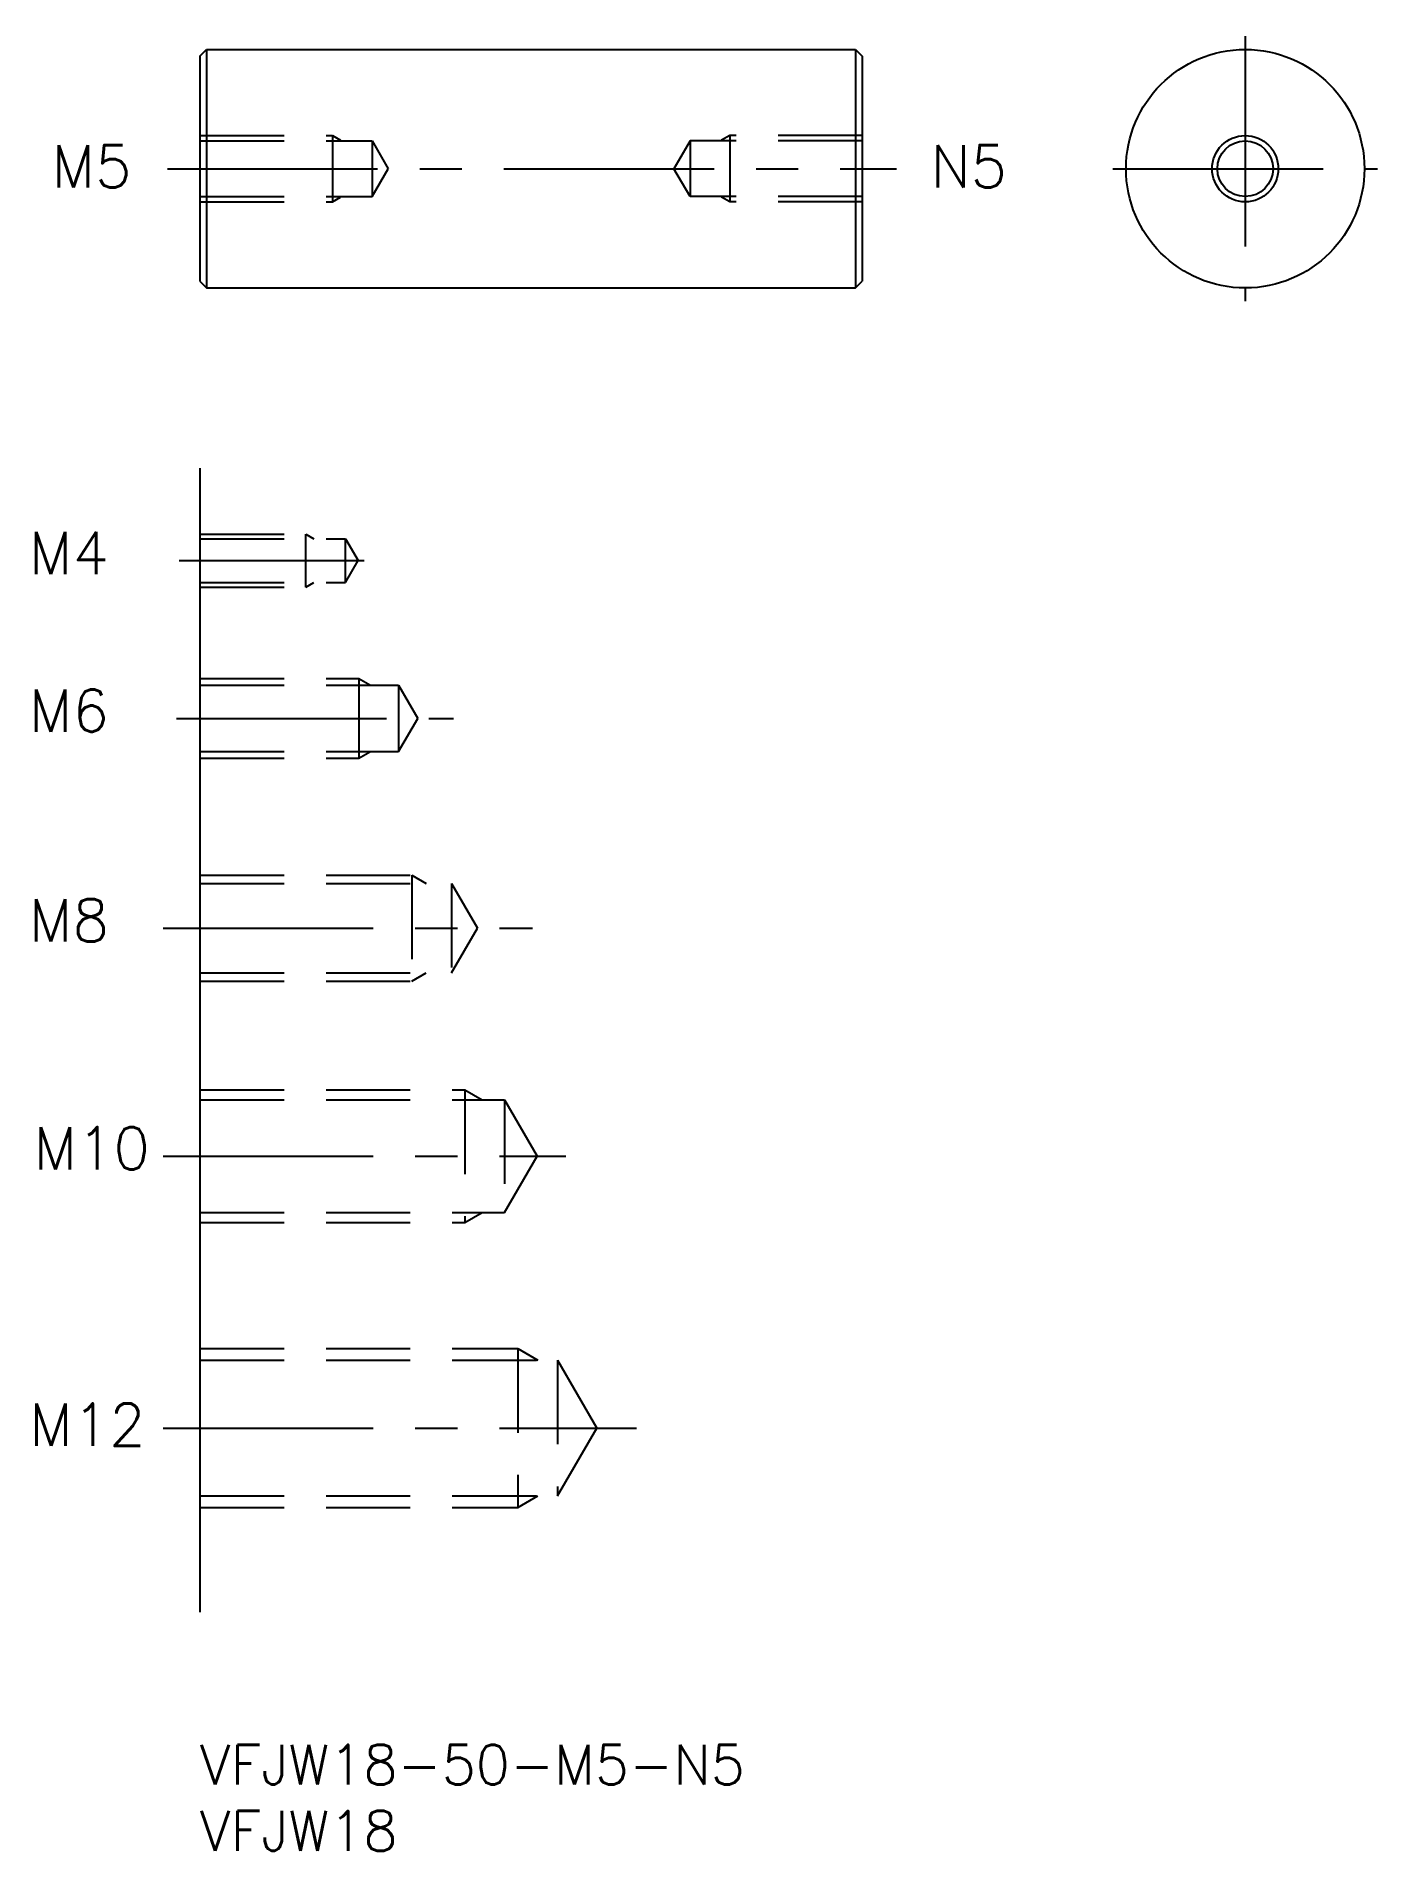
# Model space of a CAD drawing. Extents: x -12 to 89, y -8 to 129.
import ezdxf

# ---------------------------------------------------------------- set-up
doc = ezdxf.new("R2010")
doc.units = 0
doc.header["$LTSCALE"] = 0.5
doc.linetypes.add('CENTER', pattern=[50.8, 31.75, -6.35, 6.35, -6.35])
doc.linetypes.add('DASHED', pattern=[19.05, 12.7, -6.35])
doc.layers.get('0').update_dxf_attribs({"linetype": 'CONTINUOUS'})
for name, color, linetype in [('MSM_CENTER', 1, 'CENTER'), ('MSM_CONTINUOUS', 7, 'CONTINUOUS'), ('MSM_DASHED', 4, 'DASHED'), ('MSM_NARROW', 5, 'CONTINUOUS'), ('MSM_PART_NUMBER', 7, 'CONTINUOUS')]:
    doc.layers.add(name, color=color, linetype=linetype)
doc.styles.get("Standard").update_dxf_attribs({"font": 'txt.shx', "height": 3, "bigfont": 'bigfont.shx'})

# ---------------------------------------------------------------- blocks, each defined once
blk = doc.blocks.new('*U4')
at = {"layer": 'MSM_PART_NUMBER'}
blk.add_text('VFJW18-50-M5-N5', height=3, dxfattribs=at).set_placement((0, -3))
blk = doc.blocks.new('*U5')
at = {"layer": 'MSM_PART_NUMBER'}
blk.add_text('VFJW18', height=3, dxfattribs=at).set_placement((0, -8))

msp = doc.modelspace()

# ---------------------------------------------------------------- linework, layer by layer
msp.add_circle((78.92, 118.97), 9)
at = {"layer": 'MSM_CENTER'}
for p, q in [((78.92, 128.97), (78.92, 108.97)), ((-2.46, 118.97), (52.59, 118.97)), ((68.92, 118.97), (88.92, 118.97)), ((-1.56, 89.39), (12.39, 89.39)), ((-1.78, 77.48), (19.15, 77.48)), ((-2.79, 61.64), (25.11, 61.64)), ((-2.79, 44.43), (27.62, 44.43)), ((-2.79, 23.9), (32.95, 23.9))]:
    msp.add_line(p, q, dxfattribs=at)
at = {"layer": 'MSM_CONTINUOUS'}
for p, q in [((0, 127.47), (0.5, 127.97)), ((0, 127.47), (0, 110.47)), ((0.5, 127.97), (49.5, 127.97)), ((0.5, 127.97), (0.5, 109.97)), ((49.5, 127.97), (49.5, 109.97)), ((49.5, 127.97), (50, 127.47)), ((50, 127.47), (50, 110.47)), ((0, 110.47), (0.5, 109.97)), ((0.5, 109.97), (49.5, 109.97)), ((49.5, 109.97), (50, 110.47)), ((0, 96.36), (0, 10))]:
    msp.add_line(p, q, dxfattribs=at)
msp.add_circle((78.92, 118.97), 2.1, dxfattribs=at)
at = {"layer": 'MSM_DASHED'}
for p, q in [((0, 121.47), (10, 121.47)), ((0, 121.07), (13, 121.07)), ((10, 121.47), (10, 116.47)), ((10, 121.47), (10.61, 121.12)), ((13, 121.07), (14.21, 118.97)), ((13, 121.07), (13, 116.87)), ((37, 121.07), (35.79, 118.97)), ((50, 121.07), (37, 121.07)), ((37, 121.07), (37, 116.87)), ((40, 121.47), (39.39, 121.12)), ((50, 121.47), (40, 121.47)), ((40, 121.47), (40, 116.47)), ((13, 116.87), (14.21, 118.97)), ((37, 116.87), (35.79, 118.97)), ((0, 116.87), (13, 116.87)), ((0, 116.47), (10, 116.47)), ((10, 116.47), (10.61, 116.82)), ((50, 116.87), (37, 116.87)), ((40, 116.47), (39.39, 116.82)), ((50, 116.47), (40, 116.47)), ((0, 91.39), (8, 91.39)), ((0, 91.04), (11, 91.04)), ((8, 87.39), (8, 91.39)), ((8, 91.39), (8.61, 91.04)), ((11, 87.74), (11, 91.04)), ((11, 91.04), (11.95, 89.39)), ((11, 87.74), (11.95, 89.39)), ((0, 87.74), (11, 87.74)), ((8, 87.39), (8.61, 87.74)), ((0, 87.39), (8, 87.39)), ((0, 80.48), (12, 80.48)), ((0, 79.98), (15, 79.98)), ((12, 80.48), (12, 74.48)), ((12, 80.48), (12.87, 79.98)), ((15, 79.98), (15, 74.98)), ((15, 79.98), (16.44, 77.48)), ((15, 74.98), (16.44, 77.48)), ((0, 74.98), (15, 74.98)), ((0, 74.48), (12, 74.48)), ((12, 74.48), (12.87, 74.98)), ((0, 65.64), (16, 65.64)), ((0, 65.02), (19, 65.02)), ((16, 65.64), (16, 57.64)), ((16, 65.64), (17.08, 65.02)), ((19, 65.02), (20.95, 61.64)), ((19, 65.02), (19, 58.27)), ((19, 58.27), (20.95, 61.64)), ((0, 58.27), (19, 58.27)), ((0, 57.64), (16, 57.64)), ((16, 57.64), (17.08, 58.27)), ((0, 49.43), (20, 49.43)), ((20, 49.43), (21.3, 48.68)), ((20, 49.43), (20, 39.43)), ((0, 48.68), (23, 48.68)), ((23, 48.68), (23, 40.18)), ((23, 48.68), (25.45, 44.43)), ((23, 40.18), (25.45, 44.43)), ((0, 40.18), (23, 40.18)), ((20, 39.43), (21.3, 40.18)), ((0, 39.43), (20, 39.43)), ((0, 29.9), (24, 29.9)), ((0, 29.03), (27, 29.03)), ((24, 29.9), (24, 17.9)), ((24, 29.9), (25.52, 29.03)), ((27, 29.03), (27, 18.78)), ((27, 29.03), (29.96, 23.9)), ((27, 18.78), (29.96, 23.9)), ((0, 18.78), (27, 18.78)), ((0, 17.9), (24, 17.9)), ((24, 17.9), (25.52, 18.78))]:
    msp.add_line(p, q, dxfattribs=at)
at = {"layer": 'MSM_NARROW'}
msp.add_circle((78.92, 118.97), 2.5, dxfattribs=at)

# ---------------------------------------------------------------- block references
at = {"layer": 'MSM_CONTINUOUS'}
for name in ['*U4', '*U5']:
    msp.add_blockref(name, (0, 0), dxfattribs=at)

# ---------------------------------------------------------------- texts
for s, p in [('M4', (-12.91, 88.37)), ('M6', (-12.91, 76.47)), ('M8', (-12.91, 60.64)), ('M10', (-12.56, 43.43)), ('M12', (-12.89, 22.56))]:
    msp.add_text(s, height=3.2).set_placement(p)
for s, p in [('M5', (-11.2, 117.56)), ('N5', (55.17, 117.56))]:
    msp.add_text(s, height=3.2, dxfattribs=at).set_placement(p)

doc.saveas('drawing.dxf')
